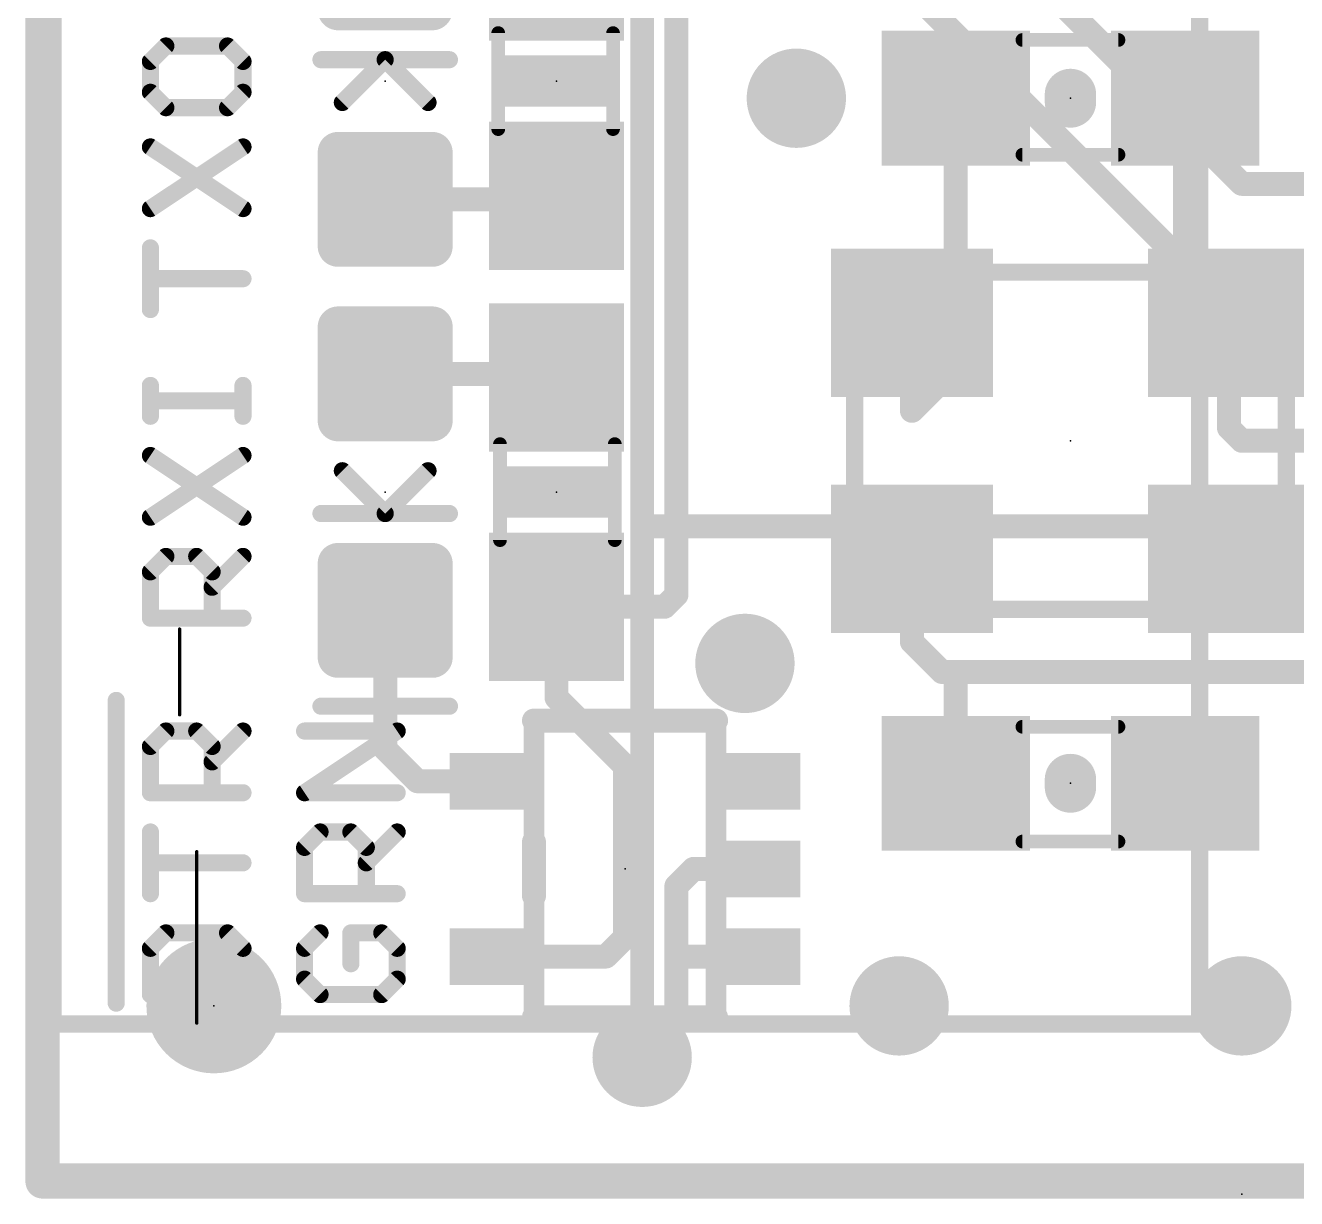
# Model space of a CAD drawing. Extents: x -29 to 78, y -18 to 17.
# Drawn here: x -0.13 to 9.3, y -0.16 to 8.54 of the extents above; entities that cross this region are included whole.
import ezdxf

# ---------------------------------------------------------------- set-up
doc = ezdxf.new("R2010")
doc.units = 0
for name, color, linetype in [('1', 12, 'CONTINUOUS'), ('16', 132, 'CONTINUOUS'), ('18', 110, 'CONTINUOUS'), ('20', 53, 'CONTINUOUS'), ('21', 41, 'CONTINUOUS'), ('22', 40, 'CONTINUOUS'), ('23', 53, 'CONTINUOUS'), ('24', 53, 'CONTINUOUS'), ('51', 53, 'CONTINUOUS')]:
    doc.layers.add(name, color=color, linetype=linetype)

# ---------------------------------------------------------------- blocks, each defined once
blk = doc.blocks.new('RECT')
blk.add_solid([(-0.5, -0.5), (0.5, -0.5), (-0.5, 0.5), (0.5, 0.5)])
blk = doc.blocks.new('RECT160000X160000R30')
at = {"const_width": 0.15}
blk.add_lwpolyline([(0.425, -0.35), (0.425, 0.35, 0.4142), (0.35, 0.425), (-0.35, 0.425, 0.4142), (-0.425, 0.35), (-0.425, -0.35, 0.4142), (-0.35, -0.425), (0.35, -0.425, 0.4142)], format="xyb", close=True, dxfattribs=at)
blk.add_solid([(-0.3754, -0.3754), (0.3754, -0.3754), (-0.3754, 0.3754), (0.3754, 0.3754)])
blk = doc.blocks.new('PIE')
at = {"const_width": 0.5}
blk.add_lwpolyline([(0, -0.25, 1), (0, 0.25, 1), (0, -0.25)], format="xyb", dxfattribs=at)
blk = doc.blocks.new('ROUNDV')
at = {"const_width": 0.5}
blk.add_lwpolyline([(0, -0.25, 1), (0, 0.25, 1), (0, -0.25)], format="xyb", dxfattribs=at)

msp = doc.modelspace()

# ---------------------------------------------------------------- linework, layer by layer
at = {"layer": '1'}
for points, const_width in [([(0, -0.0318), (0, 17.272)], 0.254), ([(4.699, 4.318), (4.699, 8.763)], 0.1778), ([(6.77, 8.001), (6.77, 6.008)], 0.1778), ([(8.47, 8.001), (8.47, 6.661)], 0.1778), ([(3.783, 7.251), (3.81, 7.278)], 0.1778), ([(2.54, 7.251), (3.783, 7.251)], 0.1778), ([(8.47, 6.661), (8.795, 6.336)], 0.1778), ([(6.445, 6.336), (6.445, 5.683)], 0.1778), ([(8.795, 5.556), (8.795, 6.336)], 0.1778), ([(2.54, 5.957), (3.783, 5.957)], 0.1778), ([(3.783, 5.957), (3.81, 5.93)], 0.1778), ([(6.77, 6.008), (6.445, 5.683)], 0.1778), ([(8.795, 5.556), (8.89, 5.461)], 0.1778), ([(10.535, 5.461), (8.89, 5.461)], 0.1778), ([(6.445, 4.586), (6.445, 3.969)], 0.1778), ([(4.611, 4.23), (4.699, 4.318)], 0.1778), ([(2.54, 4.203), (2.54, 3.175)], 0.1778), ([(3.81, 3.556), (3.81, 4.23)], 0.1778), ([(3.81, 4.23), (4.611, 4.23)], 0.1778), ([(6.6675, 3.7465), (6.445, 3.969)], 0.1778), ([(6.7945, 3.7465), (6.6675, 3.7465)], 0.1778), ([(6.77, 3.722), (6.7945, 3.7465)], 0.1778), ([(6.77, 2.921), (6.77, 3.722)], 0.1778), ([(6.7945, 3.7465), (9.7155, 3.7465)], 0.1778), ([(4.318, 3.048), (3.81, 3.556)], 0.1778), ([(2.54, 3.175), (2.779, 2.936)], 0.1778), ([(4.318, 1.778), (4.318, 3.048)], 0.1778), ([(3.368, 2.936), (2.779, 2.936)], 0.1778), ([(4.826, 2.286), (4.699, 2.159)], 0.1778), ([(5.268, 2.286), (4.826, 2.286)], 0.1778), ([(4.699, 2.159), (4.699, 1.651)], 0.1778), ([(4.176, 1.636), (4.318, 1.778)], 0.1778), ([(3.368, 1.636), (4.176, 1.636)], 0.1778), ([(4.699, 1.651), (4.699, 1.143)], 0.1778), ([(4.714, 1.636), (4.699, 1.651)], 0.1778), ([(5.268, 1.636), (4.714, 1.636)], 0.1778), ([(4.699, 1.143), (4.445, 0.889)], 0.1778), ([(22.86, -0.0318), (0, -0.0318)], 0.254)]:
    msp.add_lwpolyline(points, dxfattribs=dict(at, const_width=const_width))
for points, const_width in [([(6.8145, 8.001, 1), (6.7256, 8.001)], 0.0889), ([(8.5145, 8.001, 1), (8.4256, 8.001)], 0.0889), ([(3.8414, 7.2466, 1), (3.7786, 7.3094)], 0.0889), ([(2.54, 7.2955, 1), (2.54, 7.2066)], 0.0889), ([(3.7516, 7.2824, 1), (3.8144, 7.2196)], 0.0889), ([(3.783, 7.2066, 1), (3.783, 7.2955)], 0.0889), ([(8.5014, 6.6924, 1), (8.4386, 6.6296)], 0.0889), ([(8.4256, 6.661, 1), (8.5145, 6.661)], 0.0889), ([(6.4895, 6.336, 1), (6.4005, 6.336)], 0.0889), ([(8.8394, 6.336, 1), (8.7506, 6.336)], 0.0889), ([(8.7636, 6.3046, 1), (8.8264, 6.3674)], 0.0889), ([(2.54, 6.0015, 1), (2.54, 5.9125)], 0.0889), ([(3.8144, 5.9884, 1), (3.7516, 5.9256)], 0.0889), ([(3.783, 5.9125, 1), (3.783, 6.0015)], 0.0889), ([(6.7256, 6.008, 1), (6.8145, 6.008)], 0.0889), ([(6.8014, 5.9766, 1), (6.7386, 6.0394)], 0.0889), ([(3.7786, 5.8986, 1), (3.8414, 5.9614)], 0.0889), ([(6.4136, 5.7144, 1), (6.4764, 5.6516)], 0.0889), ([(6.4005, 5.683, 1), (6.4895, 5.683)], 0.0889), ([(8.8264, 5.5874, 1), (8.7636, 5.5246)], 0.0889), ([(8.7506, 5.556, 1), (8.8394, 5.556)], 0.0889), ([(8.89, 5.5055, 1), (8.89, 5.4165)], 0.0889), ([(8.8586, 5.4296, 1), (8.9214, 5.4924)], 0.0889), ([(6.4895, 4.586, 1), (6.4005, 4.586)], 0.0889), ([(4.6545, 4.318, 1), (4.7435, 4.318)], 0.0889), ([(4.7304, 4.2866, 1), (4.6676, 4.3494)], 0.0889), ([(2.5844, 4.203, 1), (2.4956, 4.203)], 0.0889), ([(3.81, 4.2745, 1), (3.81, 4.1856)], 0.0889), ([(3.8544, 4.23, 1), (3.7656, 4.23)], 0.0889), ([(4.5796, 4.2614, 1), (4.6424, 4.1986)], 0.0889), ([(4.611, 4.1856, 1), (4.611, 4.2745)], 0.0889), ([(6.4764, 4.0004, 1), (6.4136, 3.9376)], 0.0889), ([(6.4005, 3.969, 1), (6.4895, 3.969)], 0.0889), ([(6.6675, 3.791, 1), (6.6675, 3.7021)], 0.0889), ([(6.6361, 3.7151, 1), (6.6989, 3.7779)], 0.0889), ([(6.8145, 3.722, 1), (6.7256, 3.722)], 0.0889), ([(6.7386, 3.7534, 1), (6.8014, 3.6906)], 0.0889), ([(6.7945, 3.791, 1), (6.7945, 3.7021)], 0.0889), ([(6.8259, 3.7151, 1), (6.7631, 3.7779)], 0.0889), ([(6.7945, 3.7021, 1), (6.7945, 3.791)], 0.0889), ([(3.8414, 3.5874, 1), (3.7786, 3.5246)], 0.0889), ([(3.7656, 3.556, 1), (3.8544, 3.556)], 0.0889), ([(2.5714, 3.2064, 1), (2.5086, 3.1436)], 0.0889), ([(2.4956, 3.175, 1), (2.5844, 3.175)], 0.0889), ([(4.3625, 3.048, 1), (4.2736, 3.048)], 0.0889), ([(4.2866, 3.0166, 1), (4.3494, 3.0794)], 0.0889), ([(2.779, 2.9804, 1), (2.779, 2.8916)], 0.0889), ([(3.368, 2.8916, 1), (3.368, 2.9804)], 0.0889), ([(2.7476, 2.9046, 1), (2.8104, 2.9674)], 0.0889), ([(6.7256, 2.921, 1), (6.8145, 2.921)], 0.0889), ([(4.826, 2.3304, 1), (4.826, 2.2416)], 0.0889), ([(4.8574, 2.2546, 1), (4.7946, 2.3174)], 0.0889), ([(5.268, 2.2416, 1), (5.268, 2.3304)], 0.0889), ([(4.7435, 2.159, 1), (4.6545, 2.159)], 0.0889), ([(4.6676, 2.1904, 1), (4.7304, 2.1276)], 0.0889), ([(4.2736, 1.778, 1), (4.3625, 1.778)], 0.0889), ([(4.3494, 1.7466, 1), (4.2866, 1.8094)], 0.0889), ([(3.368, 1.6805, 1), (3.368, 1.5916)], 0.0889), ([(4.1446, 1.6674, 1), (4.2074, 1.6046)], 0.0889), ([(4.176, 1.5916, 1), (4.176, 1.6805)], 0.0889), ([(4.7435, 1.651, 1), (4.6545, 1.651)], 0.0889), ([(4.7304, 1.6824, 1), (4.6676, 1.6196)], 0.0889), ([(4.714, 1.6805, 1), (4.714, 1.5916)], 0.0889), ([(4.6826, 1.6046, 1), (4.7454, 1.6674)], 0.0889), ([(5.268, 1.5916, 1), (5.268, 1.6805)], 0.0889), ([(4.6545, 1.651, 1), (4.7435, 1.651)], 0.0889), ([(4.7304, 1.1116, 1), (4.6676, 1.1744)], 0.0889), ([(4.6545, 1.143, 1), (4.7435, 1.143)], 0.0889), ([(4.4136, 0.9204, 1), (4.4764, 0.8576)], 0.0889), ([(0, 0.0317, 1), (0, -0.0953)], 0.127), ([(-0.0635, -0.0318, 1), (0.0635, -0.0318)], 0.127)]:
    msp.add_lwpolyline(points, format="xyb", dxfattribs=dict(at, const_width=const_width))
at = {"layer": '16'}
for points, const_width in [([(0, -0.0318), (0, 17.272)], 0.254), ([(8.89, 7.366), (6.731, 9.525)], 0.1778), ([(9.144, 6.096), (6.35, 8.89)], 0.1778), ([(4.445, 4.826), (4.445, 8.763)], 0.1778), ([(11.553, 7.366), (8.89, 7.366)], 0.1778), ([(13.97, 6.096), (9.144, 6.096)], 0.1778), ([(11.553, 4.826), (4.445, 4.826)], 0.1778), ([(4.445, 4.826), (4.445, 0.889)], 0.1778), ([(22.86, -0.0318), (0, -0.0318)], 0.254)]:
    msp.add_lwpolyline(points, dxfattribs=dict(at, const_width=const_width))
for points, const_width in [([(8.89, 7.4105, 1), (8.89, 7.3216)], 0.0889), ([(8.8586, 7.3346, 1), (8.9214, 7.3974)], 0.0889), ([(9.144, 6.1405, 1), (9.144, 6.0515)], 0.0889), ([(9.1126, 6.0646, 1), (9.1754, 6.1274)], 0.0889), ([(4.445, 4.8705, 1), (4.445, 4.7816)], 0.0889), ([(4.4895, 4.826, 1), (4.4005, 4.826)], 0.0889), ([(4.4005, 4.826, 1), (4.4895, 4.826)], 0.0889), ([(4.4005, 0.889, 1), (4.4895, 0.889)], 0.0889), ([(0, 0.0317, 1), (0, -0.0953)], 0.127), ([(-0.0635, -0.0318, 1), (0.0635, -0.0318)], 0.127)]:
    msp.add_lwpolyline(points, format="xyb", dxfattribs=dict(at, const_width=const_width))
at = {"layer": '20', "const_width": 0.2032}
for points in [[(0, 0), (0, 17.272)], [(22.86, 0), (0, 0)]]:
    msp.add_lwpolyline(points, dxfattribs=at)
at = {"layer": '20', "const_width": 0.1016}
for points in [[(0, 0.0508, 1), (0, -0.0508)], [(-0.0508, 0, 1), (0.0508, 0)]]:
    msp.add_lwpolyline(points, format="xyb", dxfattribs=at)
at = {"layer": '21'}
for points, const_width in [([(0.9139, 8.3883), (0.7995, 8.2739)], 0.127), ([(1.3715, 8.3883), (0.9139, 8.3883)], 0.127), ([(1.4859, 8.2739), (1.3715, 8.3883)], 0.127), ([(0.7995, 8.2739), (0.7995, 8.0451)], 0.127), ([(1.4859, 8.0451), (1.4859, 8.2739)], 0.127), ([(7.62, 8.0289), (7.62, 7.9731)], 0.381), ([(0.7995, 8.0451), (0.9139, 7.9307)], 0.127), ([(1.3715, 7.9307), (1.4859, 8.0451)], 0.127), ([(0.9139, 7.9307), (1.3715, 7.9307)], 0.127), ([(0.7995, 7.1823), (1.4859, 7.6399)], 0.127), ([(0.7995, 7.6399), (1.4859, 7.1823)], 0.127), ([(0.7995, 6.4339), (0.7995, 6.8915)], 0.127), ([(1.4859, 6.6627), (0.7995, 6.6627)], 0.127), ([(7.22, 6.711), (8.02, 6.711)], 0.127), ([(0.7995, 5.6424), (0.7995, 5.8712)], 0.127), ([(1.4859, 5.6424), (1.4859, 5.8712)], 0.127), ([(1.4859, 5.7568), (0.7995, 5.7568)], 0.127), ([(6.02, 5.311), (6.02, 5.611)], 0.127), ([(9.22, 5.611), (9.22, 5.311)], 0.127), ([(0.7995, 4.894), (1.4859, 5.3516)], 0.127), ([(0.7995, 5.3516), (1.4859, 4.894)], 0.127), ([(0.7995, 4.4888), (0.9139, 4.6032)], 0.127), ([(0.9139, 4.6032), (1.1427, 4.6032)], 0.127), ([(1.1427, 4.6032), (1.2571, 4.4888)], 0.127), ([(1.2571, 4.3744), (1.4859, 4.6032)], 0.127), ([(0.7995, 4.1456), (0.7995, 4.4888)], 0.127), ([(1.2571, 4.4888), (1.2571, 4.1456)], 0.127), ([(8.02, 4.211), (7.22, 4.211)], 0.127), ([(1.4859, 4.1456), (0.7995, 4.1456)], 0.127), ([(0.5461, 1.2904), (0.5461, 3.5356)], 0.127), ([(3.0163, 3.4925), (2.0638, 3.4925)], 0.127), ([(3.643, 3.386), (4.993, 3.386)], 0.1778), ([(0.7995, 3.1939), (0.9139, 3.3083)], 0.127), ([(0.9139, 3.3083), (1.1427, 3.3083)], 0.127), ([(1.1427, 3.3083), (1.2571, 3.1939)], 0.127), ([(1.2571, 3.0795), (1.4859, 3.3083)], 0.127), ([(1.9425, 2.8507), (2.6289, 3.3083)], 0.127), ([(2.6289, 3.3083), (1.9425, 3.3083)], 0.127), ([(0.7995, 2.8507), (0.7995, 3.1939)], 0.127), ([(1.2571, 3.1939), (1.2571, 2.8507)], 0.127), ([(7.62, 2.8931), (7.62, 2.9489)], 0.381), ([(1.4859, 2.8507), (0.7995, 2.8507)], 0.127), ([(2.6289, 2.8507), (1.9425, 2.8507)], 0.127), ([(0.7995, 2.1023), (0.7995, 2.5599)], 0.127), ([(1.9425, 2.4455), (2.0569, 2.5599)], 0.127), ([(2.0569, 2.5599), (2.2857, 2.5599)], 0.127), ([(2.2857, 2.5599), (2.4001, 2.4455)], 0.127), ([(2.4001, 2.3311), (2.6289, 2.5599)], 0.127), ([(3.643, 2.086), (3.643, 2.486)], 0.1778), ([(1.9425, 2.1023), (1.9425, 2.4455)], 0.127), ([(2.4001, 2.4455), (2.4001, 2.1023)], 0.127), ([(1.4859, 2.3311), (0.7995, 2.3311)], 0.127), ([(2.6289, 2.1023), (1.9425, 2.1023)], 0.127), ([(0.9139, 1.8115), (0.7995, 1.6971)], 0.127), ([(1.3715, 1.8115), (0.9139, 1.8115)], 0.127), ([(1.4859, 1.6971), (1.3715, 1.8115)], 0.127), ([(2.0569, 1.8115), (1.9425, 1.6971)], 0.127), ([(2.5145, 1.8115), (2.2857, 1.8115)], 0.127), ([(2.2857, 1.8115), (2.2857, 1.5827)], 0.127), ([(2.6289, 1.6971), (2.5145, 1.8115)], 0.127), ([(0.7995, 1.6971), (0.7995, 1.3539)], 0.127), ([(1.4859, 1.3539), (1.4859, 1.6971)], 0.127), ([(1.9425, 1.6971), (1.9425, 1.4683)], 0.127), ([(2.6289, 1.4683), (2.6289, 1.6971)], 0.127), ([(1.9425, 1.4683), (2.0569, 1.3539)], 0.127), ([(2.5145, 1.3539), (2.6289, 1.4683)], 0.127), ([(0.7995, 1.3539), (1.4859, 1.3539)], 0.127), ([(2.0569, 1.3539), (2.5145, 1.3539)], 0.127), ([(4.993, 1.186), (3.643, 1.186)], 0.1778)]:
    msp.add_lwpolyline(points, dxfattribs=dict(at, const_width=const_width))
for points, const_width in [([(0.9139, 8.4201, 1), (0.9139, 8.3566)], 0.0635), ([(0.9364, 8.3658, 1), (0.8915, 8.4108)], 0.0635), ([(1.394, 8.4108, 1), (1.3491, 8.3658)], 0.0635), ([(1.3715, 8.3566, 1), (1.3715, 8.4201)], 0.0635), ([(0.7771, 8.2964, 1), (0.822, 8.2514)], 0.0635), ([(0.8313, 8.2739, 1), (0.7678, 8.2739)], 0.0635), ([(1.5176, 8.2739, 1), (1.4542, 8.2739)], 0.0635), ([(1.4634, 8.2514, 1), (1.5084, 8.2964)], 0.0635), ([(7.7153, 8.0289, 1), (7.5248, 8.0289)], 0.1905), ([(0.822, 8.0676, 1), (0.7771, 8.0227)], 0.0635), ([(1.5084, 8.0227, 1), (1.4634, 8.0676)], 0.0635), ([(0.7678, 8.0451, 1), (0.8313, 8.0451)], 0.0635), ([(1.4542, 8.0451, 1), (1.5176, 8.0451)], 0.0635), ([(7.5248, 7.9731, 1), (7.7153, 7.9731)], 0.1905), ([(0.9139, 7.9625, 1), (0.9139, 7.899)], 0.0635), ([(0.8915, 7.9083, 1), (0.9364, 7.9532)], 0.0635), ([(1.3491, 7.9532, 1), (1.394, 7.9083)], 0.0635), ([(1.3715, 7.899, 1), (1.3715, 7.9625)], 0.0635), ([(0.8171, 7.6663, 1), (0.7819, 7.6135)], 0.0635), ([(1.5035, 7.6135, 1), (1.4683, 7.6663)], 0.0635), ([(0.7819, 7.2087, 1), (0.8171, 7.1559)], 0.0635), ([(1.4683, 7.1559, 1), (1.5035, 7.2087)], 0.0635), ([(0.8313, 6.8915, 1), (0.7678, 6.8915)], 0.0635), ([(0.7995, 6.6944, 1), (0.7995, 6.6309)], 0.0635), ([(1.4859, 6.6309, 1), (1.4859, 6.6944)], 0.0635), ([(7.22, 6.7428, 1), (7.22, 6.6793)], 0.0635), ([(8.02, 6.6793, 1), (8.02, 6.7428)], 0.0635), ([(0.7678, 6.4339, 1), (0.8313, 6.4339)], 0.0635), ([(0.8313, 5.8712, 1), (0.7678, 5.8712)], 0.0635), ([(1.5176, 5.8712, 1), (1.4542, 5.8712)], 0.0635), ([(0.7995, 5.7886, 1), (0.7995, 5.7251)], 0.0635), ([(1.4859, 5.7251, 1), (1.4859, 5.7886)], 0.0635), ([(0.7678, 5.6424, 1), (0.8313, 5.6424)], 0.0635), ([(1.4542, 5.6424, 1), (1.5176, 5.6424)], 0.0635), ([(6.0518, 5.611, 1), (5.9883, 5.611)], 0.0635), ([(9.2518, 5.611, 1), (9.1883, 5.611)], 0.0635), ([(0.8171, 5.378, 1), (0.7819, 5.3252)], 0.0635), ([(1.5035, 5.3252, 1), (1.4683, 5.378)], 0.0635), ([(5.9883, 5.311, 1), (6.0518, 5.311)], 0.0635), ([(9.1883, 5.311, 1), (9.2518, 5.311)], 0.0635), ([(0.7819, 4.9204, 1), (0.8171, 4.8676)], 0.0635), ([(1.4683, 4.8676, 1), (1.5035, 4.9204)], 0.0635), ([(0.9139, 4.635, 1), (0.9139, 4.5715)], 0.0635), ([(0.9364, 4.5808, 1), (0.8915, 4.6257)], 0.0635), ([(1.1652, 4.6257, 1), (1.1203, 4.5808)], 0.0635), ([(1.1427, 4.5715, 1), (1.1427, 4.635)], 0.0635), ([(1.5084, 4.5808, 1), (1.4634, 4.6257)], 0.0635), ([(0.8313, 4.4888, 1), (0.7678, 4.4888)], 0.0635), ([(0.7771, 4.5113, 1), (0.822, 4.4664)], 0.0635), ([(1.2889, 4.4888, 1), (1.2254, 4.4888)], 0.0635), ([(1.2347, 4.4664, 1), (1.2796, 4.5113)], 0.0635), ([(1.2347, 4.3969, 1), (1.2796, 4.352)], 0.0635), ([(7.22, 4.2428, 1), (7.22, 4.1793)], 0.0635), ([(8.02, 4.1793, 1), (8.02, 4.2428)], 0.0635), ([(0.7995, 4.1774, 1), (0.7995, 4.1139)], 0.0635), ([(0.7678, 4.1456, 1), (0.8313, 4.1456)], 0.0635), ([(1.2254, 4.1456, 1), (1.2889, 4.1456)], 0.0635), ([(1.4859, 4.1139, 1), (1.4859, 4.1774)], 0.0635), ([(0.5778, 3.5356, 1), (0.5144, 3.5356)], 0.0635), ([(2.0638, 3.5243, 1), (2.0638, 3.4607)], 0.0635), ([(3.0163, 3.4607, 1), (3.0163, 3.5243)], 0.0635), ([(3.643, 3.4304, 1), (3.643, 3.3416)], 0.0889), ([(4.993, 3.3416, 1), (4.993, 3.4304)], 0.0889), ([(0.9139, 3.3401, 1), (0.9139, 3.2765)], 0.0635), ([(0.9364, 3.2858, 1), (0.8915, 3.3308)], 0.0635), ([(1.1652, 3.3308, 1), (1.1203, 3.2858)], 0.0635), ([(1.1427, 3.2765, 1), (1.1427, 3.3401)], 0.0635), ([(1.5084, 3.2858, 1), (1.4634, 3.3308)], 0.0635), ([(1.9425, 3.3401, 1), (1.9425, 3.2765)], 0.0635), ([(2.6465, 3.2819, 1), (2.6113, 3.3347)], 0.0635), ([(2.6289, 3.2765, 1), (2.6289, 3.3401)], 0.0635), ([(0.7771, 3.2164, 1), (0.822, 3.1714)], 0.0635), ([(0.8313, 3.1939, 1), (0.7678, 3.1939)], 0.0635), ([(1.2889, 3.1939, 1), (1.2254, 3.1939)], 0.0635), ([(1.2347, 3.1714, 1), (1.2796, 3.2164)], 0.0635), ([(1.2347, 3.102, 1), (1.2796, 3.0571)], 0.0635), ([(7.7153, 2.9489, 1), (7.5248, 2.9489)], 0.1905), ([(7.5248, 2.8931, 1), (7.7153, 2.8931)], 0.1905), ([(0.7995, 2.8825, 1), (0.7995, 2.819)], 0.0635), ([(0.7678, 2.8507, 1), (0.8313, 2.8507)], 0.0635), ([(1.2254, 2.8507, 1), (1.2889, 2.8507)], 0.0635), ([(1.4859, 2.819, 1), (1.4859, 2.8825)], 0.0635), ([(1.9425, 2.8825, 1), (1.9425, 2.819)], 0.0635), ([(1.9249, 2.8771, 1), (1.9601, 2.8243)], 0.0635), ([(2.6289, 2.819, 1), (2.6289, 2.8825)], 0.0635), ([(0.8313, 2.5599, 1), (0.7678, 2.5599)], 0.0635), ([(2.0569, 2.5916, 1), (2.0569, 2.5281)], 0.0635), ([(2.0794, 2.5374, 1), (2.0345, 2.5823)], 0.0635), ([(2.3082, 2.5823, 1), (2.2633, 2.5374)], 0.0635), ([(2.2857, 2.5281, 1), (2.2857, 2.5916)], 0.0635), ([(2.6514, 2.5374, 1), (2.6064, 2.5823)], 0.0635), ([(3.6875, 2.486, 1), (3.5986, 2.486)], 0.0889), ([(1.9743, 2.4455, 1), (1.9108, 2.4455)], 0.0635), ([(1.9201, 2.4679, 1), (1.965, 2.423)], 0.0635), ([(2.4319, 2.4455, 1), (2.3684, 2.4455)], 0.0635), ([(2.3777, 2.423, 1), (2.4226, 2.4679)], 0.0635), ([(0.7995, 2.3628, 1), (0.7995, 2.2993)], 0.0635), ([(1.4859, 2.2993, 1), (1.4859, 2.3628)], 0.0635), ([(2.3777, 2.3535, 1), (2.4226, 2.3086)], 0.0635), ([(0.7678, 2.1023, 1), (0.8313, 2.1023)], 0.0635), ([(1.9425, 2.134, 1), (1.9425, 2.0705)], 0.0635), ([(1.9108, 2.1023, 1), (1.9743, 2.1023)], 0.0635), ([(2.3684, 2.1023, 1), (2.4319, 2.1023)], 0.0635), ([(2.6289, 2.0705, 1), (2.6289, 2.134)], 0.0635), ([(3.5986, 2.086, 1), (3.6875, 2.086)], 0.0889), ([(0.9139, 1.8432, 1), (0.9139, 1.7797)], 0.0635), ([(0.9364, 1.789, 1), (0.8915, 1.8339)], 0.0635), ([(1.394, 1.8339, 1), (1.3491, 1.789)], 0.0635), ([(1.3715, 1.7797, 1), (1.3715, 1.8432)], 0.0635), ([(2.0794, 1.789, 1), (2.0345, 1.8339)], 0.0635), ([(2.2857, 1.8432, 1), (2.2857, 1.7797)], 0.0635), ([(2.3175, 1.8115, 1), (2.254, 1.8115)], 0.0635), ([(2.537, 1.8339, 1), (2.4921, 1.789)], 0.0635), ([(2.5145, 1.7797, 1), (2.5145, 1.8432)], 0.0635), ([(0.8313, 1.6971, 1), (0.7678, 1.6971)], 0.0635), ([(0.7771, 1.7195, 1), (0.822, 1.6746)], 0.0635), ([(1.5176, 1.6971, 1), (1.4542, 1.6971)], 0.0635), ([(1.4634, 1.6746, 1), (1.5084, 1.7195)], 0.0635), ([(1.9743, 1.6971, 1), (1.9108, 1.6971)], 0.0635), ([(1.9201, 1.7195, 1), (1.965, 1.6746)], 0.0635), ([(2.6607, 1.6971, 1), (2.5972, 1.6971)], 0.0635), ([(2.6064, 1.6746, 1), (2.6514, 1.7195)], 0.0635), ([(2.254, 1.5827, 1), (2.3175, 1.5827)], 0.0635), ([(1.965, 1.4907, 1), (1.9201, 1.4458)], 0.0635), ([(2.6514, 1.4458, 1), (2.6064, 1.4907)], 0.0635), ([(0.7995, 1.3856, 1), (0.7995, 1.3221)], 0.0635), ([(1.4859, 1.3221, 1), (1.4859, 1.3856)], 0.0635), ([(1.9108, 1.4683, 1), (1.9743, 1.4683)], 0.0635), ([(2.0569, 1.3856, 1), (2.0569, 1.3221)], 0.0635), ([(2.5145, 1.3221, 1), (2.5145, 1.3856)], 0.0635), ([(2.5972, 1.4683, 1), (2.6607, 1.4683)], 0.0635), ([(0.5144, 1.2904, 1), (0.5778, 1.2904)], 0.0635), ([(0.7678, 1.3539, 1), (0.8313, 1.3539)], 0.0635), ([(1.4542, 1.3539, 1), (1.5176, 1.3539)], 0.0635), ([(2.0345, 1.3314, 1), (2.0794, 1.3763)], 0.0635), ([(2.4921, 1.3763, 1), (2.537, 1.3314)], 0.0635), ([(3.643, 1.2305, 1), (3.643, 1.1416)], 0.0889), ([(4.993, 1.1416, 1), (4.993, 1.2305)], 0.0889)]:
    msp.add_lwpolyline(points, format="xyb", dxfattribs=dict(at, const_width=const_width))
at = {"layer": '22', "const_width": 0.127}
for points in [[(0.078, 1.136), (0.078, 16.136)], [(8.578, 16.136), (8.578, 1.136)], [(8.578, 1.136), (0.078, 1.136)]]:
    msp.add_lwpolyline(points, dxfattribs=at)
at = {"layer": '22', "const_width": 0.0635}
for points in [[(0.078, 1.1678, 1), (0.078, 1.1043)], [(0.0462, 1.136, 1), (0.1098, 1.136)], [(8.5463, 1.136, 1), (8.6098, 1.136)], [(8.578, 1.1043, 1), (8.578, 1.1678)]]:
    msp.add_lwpolyline(points, format="xyb", dxfattribs=at)
at = {"layer": '23'}
for p in [(2.54, 8.128), (3.81, 8.128), (7.62, 8.001), (7.62, 5.461), (2.54, 5.08), (3.81, 5.08), (7.62, 2.921), (4.318, 2.286), (8.89, -0.127)]:
    msp.add_point(p, dxfattribs=at)
at = {"layer": '24'}
msp.add_point((1.27, 1.27), dxfattribs=at)
at = {"layer": '51'}
for points, const_width in [([(3.378, 7.772), (3.378, 8.484)], 0.1016), ([(4.229, 7.772), (4.229, 8.484)], 0.1016), ([(7.264, 8.433), (7.976, 8.433)], 0.1016), ([(2.0638, 8.2867), (2.54, 8.2867)], 0.127), ([(2.54, 8.2867), (2.2225, 7.9693)], 0.127), ([(2.54, 8.2867), (3.0163, 8.2867)], 0.127), ([(2.54, 8.2867), (2.8575, 7.9693)], 0.127), ([(7.264, 7.582), (7.976, 7.582)], 0.1016), ([(6.02, 4.211), (6.02, 6.711)], 0.127), ([(6.02, 6.711), (9.22, 6.711)], 0.127), ([(9.22, 6.711), (9.22, 4.211)], 0.127), ([(3.391, 5.436), (3.391, 4.724)], 0.1016), ([(4.242, 5.436), (4.242, 4.724)], 0.1016), ([(2.54, 4.9213), (2.2225, 5.2388)], 0.127), ([(2.54, 4.9213), (2.8575, 5.2388)], 0.127), ([(2.54, 4.9213), (2.0638, 4.9213)], 0.127), ([(3.0163, 4.9213), (2.54, 4.9213)], 0.127), ([(9.22, 4.211), (6.02, 4.211)], 0.127), ([(1.016, 3.429), (1.016, 4.064)], 0.0254), ([(3.643, 1.186), (3.643, 3.386)], 0.1524), ([(3.643, 3.386), (4.993, 3.386)], 0.1524), ([(4.993, 3.386), (4.993, 1.186)], 0.1524), ([(7.976, 3.34), (7.264, 3.34)], 0.1016), ([(7.976, 2.489), (7.264, 2.489)], 0.1016), ([(1.143, 1.143), (1.143, 2.413)], 0.0254), ([(4.993, 1.186), (3.643, 1.186)], 0.1524)]:
    msp.add_lwpolyline(points, dxfattribs=dict(at, const_width=const_width))
for points, const_width in [([(3.4034, 8.484, 1), (3.3526, 8.484)], 0.0508), ([(4.2544, 8.484, 1), (4.2036, 8.484)], 0.0508), ([(7.264, 8.4584, 1), (7.264, 8.4076)], 0.0508), ([(7.976, 8.4076, 1), (7.976, 8.4584)], 0.0508), ([(2.0638, 8.3185, 1), (2.0638, 8.255)], 0.0635), ([(2.54, 8.3185, 1), (2.54, 8.255)], 0.0635), ([(2.5625, 8.3092, 1), (2.5175, 8.2643)], 0.0635), ([(2.5625, 8.2643, 1), (2.5175, 8.3092)], 0.0635), ([(2.54, 8.255, 1), (2.54, 8.3185)], 0.0635), ([(3.0163, 8.255, 1), (3.0163, 8.3185)], 0.0635), ([(2.2, 7.9917, 1), (2.245, 7.9468)], 0.0635), ([(2.835, 7.9468, 1), (2.88, 7.9917)], 0.0635), ([(3.3526, 7.772, 1), (3.4034, 7.772)], 0.0508), ([(4.2036, 7.772, 1), (4.2544, 7.772)], 0.0508), ([(7.264, 7.6074, 1), (7.264, 7.5566)], 0.0508), ([(7.976, 7.5566, 1), (7.976, 7.6074)], 0.0508), ([(6.02, 6.7428, 1), (6.02, 6.6793)], 0.0635), ([(6.0518, 6.711, 1), (5.9883, 6.711)], 0.0635), ([(9.2518, 6.711, 1), (9.1883, 6.711)], 0.0635), ([(9.22, 6.6793, 1), (9.22, 6.7428)], 0.0635), ([(3.4164, 5.436, 1), (3.3656, 5.436)], 0.0508), ([(4.2674, 5.436, 1), (4.2166, 5.436)], 0.0508), ([(2.245, 5.2612, 1), (2.2, 5.2163)], 0.0635), ([(2.88, 5.2163, 1), (2.835, 5.2612)], 0.0635), ([(2.0638, 4.953, 1), (2.0638, 4.8895)], 0.0635), ([(2.54, 4.953, 1), (2.54, 4.8895)], 0.0635), ([(2.5175, 4.9437, 1), (2.5625, 4.8988)], 0.0635), ([(2.5175, 4.8988, 1), (2.5625, 4.9437)], 0.0635), ([(2.54, 4.8895, 1), (2.54, 4.953)], 0.0635), ([(3.0163, 4.8895, 1), (3.0163, 4.953)], 0.0635), ([(3.3656, 4.724, 1), (3.4164, 4.724)], 0.0508), ([(4.2166, 4.724, 1), (4.2674, 4.724)], 0.0508), ([(6.02, 4.2428, 1), (6.02, 4.1793)], 0.0635), ([(5.9883, 4.211, 1), (6.0518, 4.211)], 0.0635), ([(9.1883, 4.211, 1), (9.2518, 4.211)], 0.0635), ([(9.22, 4.1793, 1), (9.22, 4.2428)], 0.0635), ([(1.0224, 4.064, 1), (1.0096, 4.064)], 0.0127), ([(1.0096, 3.429, 1), (1.0224, 3.429)], 0.0127), ([(3.6811, 3.386, 1), (3.6049, 3.386)], 0.0762), ([(3.643, 3.4241, 1), (3.643, 3.3479)], 0.0762), ([(5.0311, 3.386, 1), (4.9549, 3.386)], 0.0762), ([(4.993, 3.3479, 1), (4.993, 3.4241)], 0.0762), ([(7.264, 3.3654, 1), (7.264, 3.3146)], 0.0508), ([(7.976, 3.3146, 1), (7.976, 3.3654)], 0.0508), ([(7.264, 2.5144, 1), (7.264, 2.4636)], 0.0508), ([(7.976, 2.4636, 1), (7.976, 2.5144)], 0.0508), ([(1.1494, 2.413, 1), (1.1366, 2.413)], 0.0127), ([(3.643, 1.2241, 1), (3.643, 1.1479)], 0.0762), ([(4.993, 1.1479, 1), (4.993, 1.2241)], 0.0762), ([(1.1366, 1.143, 1), (1.1494, 1.143)], 0.0127), ([(3.6049, 1.186, 1), (3.6811, 1.186)], 0.0762), ([(4.9549, 1.186, 1), (5.0311, 1.186)], 0.0762)]:
    msp.add_lwpolyline(points, format="xyb", dxfattribs=dict(at, const_width=const_width))

# ---------------------------------------------------------------- block references
at = {"layer": '1', "xscale": 1.1}
for p, rotation in [((3.81, 8.978), 90), ((3.81, 7.278), 90), ((3.81, 5.93), 270), ((3.81, 4.23), 270), ((6.77, 2.921), 180), ((8.47, 2.921), 180)]:
    msp.add_blockref('RECT', p, dxfattribs=dict(at, rotation=rotation))
at = {"layer": '1'}
for p in [(2.54, 9.005), (2.54, 7.251)]:
    msp.add_blockref('RECT160000X160000R30', p, dxfattribs=at)
at = {"layer": '1', "xscale": 1.1}
for p in [(6.77, 8.001), (8.47, 8.001)]:
    msp.add_blockref('RECT', p, dxfattribs=at)
at = {"layer": '1'}
for p, xscale, yscale, rotation in [((6.445, 6.336), 1.2, 1.1, 180), ((6.445, 4.586), 1.2, 1.1, 180), ((3.368, 2.936), 0.42, 0.7, 90), ((5.268, 2.936), 0.42, 0.7, 90), ((5.268, 2.286), 0.42, 0.7, 90), ((3.368, 1.636), 0.42, 0.7, 90), ((5.268, 1.636), 0.42, 0.7, 90)]:
    msp.add_blockref('RECT', p, dxfattribs=dict(at, xscale=xscale, yscale=yscale, rotation=rotation))
at = {"layer": '1', "xscale": 1.2, "yscale": 1.1}
for p in [(8.795, 6.336), (8.795, 4.586)]:
    msp.add_blockref('RECT', p, dxfattribs=at)
at = {"layer": '1', "rotation": 180}
for p in [(2.54, 5.957), (2.54, 4.203)]:
    msp.add_blockref('RECT160000X160000R30', p, dxfattribs=at)
at = {"layer": '16'}
msp.add_blockref('PIE', (1.27, 1.27), dxfattribs=at)
at = {"layer": '18', "xscale": 0.7366, "yscale": 0.7366}
for p in [(5.588, 8.001), (5.588, 8.001), (5.207, 3.81), (5.207, 3.81), (6.35, 1.27), (6.35, 1.27), (8.89, 1.27), (8.89, 1.27), (4.445, 0.889), (4.445, 0.889)]:
    msp.add_blockref('ROUNDV', p, dxfattribs=at)
at = {"layer": '21', "xscale": 0.381, "yscale": 0.762}
for p, rotation in [((3.81, 8.128), 90), ((3.81, 5.08), 270)]:
    msp.add_blockref('RECT', p, dxfattribs=dict(at, rotation=rotation))
at = {"layer": '51'}
for p, xscale, yscale, rotation in [((3.8049, 8.7082), 0.5001, 0.95, 90), ((3.8049, 7.5399), 0.5001, 0.95, 90), ((3.8151, 5.6682), 0.5001, 0.95, 270), ((3.8151, 4.4998), 0.5001, 0.95, 270), ((7.0398, 2.9159), 0.5001, 0.95, 180), ((8.2081, 2.9159), 0.5001, 0.95, 180), ((3.418, 2.936), 0.3, 0.4, 90), ((5.218, 2.936), 0.3, 0.4, 270), ((5.218, 2.286), 0.3, 0.4, 270), ((3.418, 1.636), 0.3, 0.4, 90), ((5.218, 1.636), 0.3, 0.4, 270)]:
    msp.add_blockref('RECT', p, dxfattribs=dict(at, xscale=xscale, yscale=yscale, rotation=rotation))
at = {"layer": '51', "xscale": 0.5001, "yscale": 0.95}
for p in [(7.0319, 8.0061), (8.2003, 8.0061)]:
    msp.add_blockref('RECT', p, dxfattribs=at)
at = {"layer": '51', "yscale": 0.8}
for p in [(6.52, 6.211), (6.52, 4.711)]:
    msp.add_blockref('RECT', p, dxfattribs=at)
at = {"layer": '51', "yscale": 0.8, "rotation": 180}
for p in [(8.72, 6.211), (8.72, 4.711)]:
    msp.add_blockref('RECT', p, dxfattribs=at)

doc.saveas('drawing.dxf')
